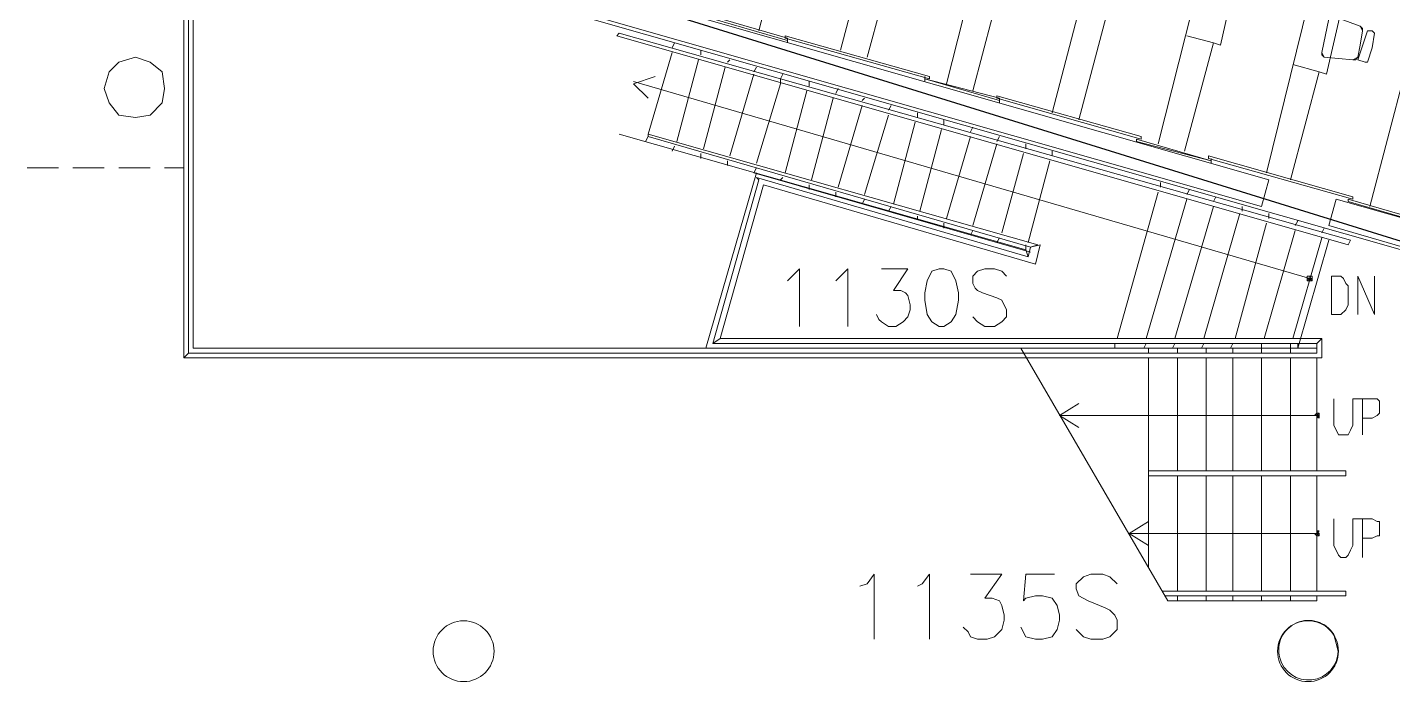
# Model space of a CAD drawing. Header units: metres. Extents: x 3 to 116, y 0 to 119.
# Drawn here: x 73.6 to 88.11, y 51.47 to 58.43 of the extents above; entities that cross this region are included whole.
import ezdxf

# ---------------------------------------------------------------- set-up
doc = ezdxf.new("R2010")
doc.units = ezdxf.units.M
doc.layers.add('PDF_Geometry', color=7, linetype='Continuous', transparency=0.8)

msp = doc.modelspace()

# ---------------------------------------------------------------- linework, layer by layer
msp.add_lwpolyline([(77.613, 69.902), (93.986, 69.928, -0.09903), (91.862, 55.013), (75.899, 59.976), (77.613, 69.902)], format="xyb")
at = {"layer": 'PDF_Geometry', "lineweight": 5}
for points in [[(87.104, 55.064), (87.104, 55.013), (75.361, 55.013), (75.361, 72.921), (75.31, 72.87), (75.31, 54.962), (75.259, 54.911), (75.259, 72.87), (75.31, 72.87)], [(89.636, 55.653), (90.583, 55.371), (90.685, 55.704), (90.123, 55.858), (87.513, 56.599), (87.436, 56.318), (89.636, 55.678), (89.636, 55.653), (76.103, 59.516), (76.206, 59.874), (76.231, 59.9), (75.899, 59.976), (76.589, 64.76), (77.255, 69.57), (77.562, 69.57), (77.562, 69.953), (91.632, 69.953), (91.632, 69.902), (91.632, 69.953), (92.63, 69.953), (92.63, 69.595), (77.613, 69.595), (77.613, 69.902), (91.632, 69.902)], [(82.243, 58.186), (82.729, 60.027), (83.113, 61.921), (83.42, 63.814), (83.65, 65.707), (83.778, 67.625), (83.855, 69.544)], [(85.006, 69.57), (84.955, 67.6), (84.801, 65.604), (84.571, 63.635), (84.264, 61.69), (83.855, 59.746), (83.369, 57.827)], [(86.183, 69.544), (86.132, 67.523), (85.978, 65.502), (85.748, 63.481), (85.415, 61.486), (85.006, 59.49), (84.494, 57.52)], [(87.36, 69.57), (87.308, 67.472), (87.155, 65.4), (86.899, 63.328), (86.567, 61.255), (86.132, 59.209), (85.62, 57.188)], [(88.536, 69.544), (88.46, 67.395), (88.306, 65.272), (88.076, 63.149), (87.718, 61.051), (87.283, 58.953), (86.771, 56.881)], [(89.713, 69.57), (89.636, 67.37), (89.483, 65.17), (89.227, 62.995), (88.869, 60.821), (88.434, 58.672), (87.871, 56.523)], [(84.187, 68.367), (84.06, 66.065), (83.804, 63.762), (83.42, 61.486), (82.908, 59.209), (82.832, 59.234), (82.525, 58.109)], [(86.541, 68.367), (86.388, 65.886), (86.106, 63.43), (85.697, 60.974), (85.16, 58.569), (85.083, 58.595), (84.776, 57.444)], [(87.334, 68.367), (87.718, 68.367), (87.564, 65.809), (87.283, 63.276), (86.848, 60.744), (86.285, 58.237), (86.208, 58.262)], [(88.895, 68.367), (88.741, 65.732), (88.434, 63.097), (87.999, 60.488), (87.411, 57.93), (87.334, 57.955), (87.027, 56.804)], [(81.373, 58.39), (81.68, 59.567), (81.783, 59.541), (81.68, 59.567), (81.425, 59.644)], [(83.65, 57.751), (83.957, 58.927), (83.676, 59.004)], [(87.692, 58.083), (87.718, 58.083), (87.743, 58.109), (87.692, 58.083), (87.385, 58.109), (87.36, 58.134), (87.36, 58.16), (87.36, 58.134), (87.385, 58.109), (87.36, 58.16), (87.436, 58.518), (87.462, 58.544), (87.488, 58.544), (87.462, 58.544), (87.436, 58.518), (87.488, 58.544), (87.769, 58.441), (87.795, 58.416), (87.795, 58.39), (87.795, 58.416), (87.769, 58.441), (87.795, 58.39), (87.769, 58.237), (87.743, 58.109)], [(87.846, 58.39), (87.897, 58.39), (87.846, 58.39), (87.743, 58.083), (87.82, 58.058), (87.846, 58.058), (87.897, 58.211), (87.922, 58.365), (87.897, 58.39)], [(80.452, 58.211), (80.478, 58.262)], [(81.68, 58.262), (81.68, 58.313)], [(85.927, 58.339), (86.208, 58.262), (85.901, 57.111)], [(80.452, 58.16), (80.197, 57.29)], [(80.504, 57.213), (80.734, 58.083)], [(80.759, 58.186), (80.759, 58.134)], [(81.041, 58.058), (81.066, 58.083)], [(81.015, 58.006), (80.785, 57.137)], [(81.066, 57.06), (81.322, 57.93)], [(81.348, 58.006), (81.322, 57.955)], [(81.348, 56.983), (81.604, 57.827), (81.604, 57.879), (81.629, 57.93)], [(87.053, 58.032), (87.334, 57.955)], [(80.273, 57.904), (80.043, 57.827), (80.197, 57.674)], [(80.043, 57.853), (87.232, 55.755), (87.257, 55.73), (87.232, 55.73), (87.232, 55.755), (87.232, 55.73), (87.206, 55.73), (87.232, 55.755), (87.206, 55.755), (87.232, 55.755), (87.232, 55.781), (87.232, 55.755), (87.257, 55.755), (87.257, 55.73), (87.206, 55.73), (87.206, 55.781), (87.257, 55.781), (87.257, 55.755), (87.257, 55.781)], [(81.911, 57.802), (81.911, 57.853)], [(83.139, 57.904), (83.139, 57.853)], [(81.655, 56.881), (81.885, 57.751)], [(82.166, 57.674), (81.936, 56.804)], [(82.218, 57.776), (82.192, 57.725)], [(82.473, 57.648), (82.499, 57.674)], [(85.441, 57.239), (83.906, 57.674), (83.906, 57.699), (85.441, 57.265), (85.441, 57.239), (85.441, 57.265)], [(83.932, 57.674), (83.932, 57.623)], [(82.218, 56.727), (82.473, 57.597)], [(82.755, 57.495), (82.499, 56.651)], [(82.78, 57.597), (82.755, 57.546)], [(83.062, 57.52), (83.062, 57.469)], [(82.806, 56.548), (83.036, 57.418)], [(83.343, 57.444), (83.343, 57.392)], [(83.65, 57.367), (83.625, 57.316)], [(79.89, 57.29), (84.213, 56.062), (84.239, 55.985), (81.348, 56.83), (81.373, 56.804), (80.887, 55.064), (80.964, 55.116), (81.425, 56.753), (84.315, 55.909), (84.367, 56.113), (84.264, 56.088), (84.239, 55.985)], [(80.197, 57.265), (80.171, 57.213)], [(83.318, 57.341), (83.087, 56.471)], [(83.369, 56.395), (83.625, 57.265)], [(83.932, 57.265), (83.906, 57.213)], [(85.39, 57.239), (85.39, 57.213)], [(80.478, 57.162), (80.452, 57.111)], [(80.759, 57.085), (80.759, 57.034)], [(83.906, 57.188), (83.65, 56.318)], [(83.957, 56.241), (84.187, 57.085)], [(84.213, 57.188), (84.213, 57.137)], [(84.494, 57.111), (84.494, 57.06)], [(87.692, 56.599), (86.157, 57.034), (86.157, 57.06), (87.692, 56.625), (87.692, 56.599), (87.692, 56.625)], [(73.929, 56.932), (73.596, 56.932)], [(74.415, 56.932), (74.082, 56.932)], [(74.901, 56.932), (74.568, 56.932)], [(75.055, 56.932), (75.259, 56.932)], [(81.041, 57.009), (81.041, 56.958)], [(84.264, 56.037), (81.322, 56.881), (81.348, 56.932)], [(84.239, 56.139), (84.469, 57.009)], [(86.183, 57.034), (86.183, 56.983)], [(80.811, 55.013), (81.348, 56.881)], [(81.629, 56.83), (81.604, 56.804)], [(85.646, 56.778), (85.646, 56.727)], [(81.911, 56.753), (81.911, 56.702)], [(82.192, 56.676), (82.192, 56.625)], [(85.185, 55.116), (85.62, 56.676)], [(85.953, 56.702), (85.927, 56.651)], [(86.234, 56.625), (86.208, 56.574)], [(82.499, 56.599), (82.473, 56.548)], [(82.78, 56.523), (82.755, 56.471)], [(85.927, 56.599), (85.492, 55.116)], [(85.799, 55.116), (86.208, 56.523)], [(86.515, 56.523), (86.515, 56.471)], [(87.641, 56.599), (87.641, 56.574)], [(83.062, 56.42), (83.062, 56.395)], [(83.343, 56.344), (83.343, 56.292)], [(86.49, 56.446), (86.106, 55.116)], [(86.439, 55.116), (86.771, 56.344)], [(86.797, 56.446), (86.797, 56.395)], [(87.104, 56.369), (87.078, 56.318)], [(83.65, 56.267), (83.625, 56.216)], [(83.932, 56.19), (83.906, 56.139)], [(87.078, 56.267), (86.746, 55.116)], [(87.053, 55.116), (87.36, 56.19)], [(84.213, 56.062), (84.213, 56.113)], [(87.308, 55.013), (87.053, 55.013), (87.104, 55.013), (87.436, 56.165)], [(87.667, 56.165), (87.641, 56.113)], [(81.68, 55.73), (81.808, 55.858), (81.808, 55.244)], [(82.192, 55.73), (82.32, 55.858), (82.32, 55.244)], [(82.678, 55.858), (82.959, 55.858), (82.806, 55.627), (82.883, 55.627), (82.934, 55.602), (82.959, 55.576), (82.985, 55.474), (82.985, 55.423), (82.959, 55.346), (82.908, 55.295), (82.832, 55.244), (82.755, 55.244), (82.678, 55.295), (82.652, 55.32), (82.627, 55.371)], [(83.215, 55.832), (83.292, 55.858), (83.215, 55.832), (83.164, 55.73), (83.139, 55.602), (83.139, 55.525), (83.164, 55.371), (83.215, 55.295), (83.292, 55.244), (83.343, 55.244), (83.42, 55.295), (83.471, 55.371), (83.497, 55.525), (83.497, 55.602), (83.471, 55.73), (83.42, 55.832), (83.343, 55.858), (83.292, 55.858)], [(83.957, 55.832), (84.008, 55.781), (83.957, 55.832), (83.88, 55.858), (83.778, 55.858), (83.701, 55.832), (83.65, 55.781), (83.65, 55.704), (83.676, 55.653), (83.701, 55.627), (83.753, 55.602), (83.906, 55.551), (83.957, 55.525), (84.008, 55.423), (84.008, 55.346), (83.957, 55.295), (83.88, 55.244), (83.778, 55.244), (83.701, 55.295), (83.65, 55.346)], [(87.743, 55.371), (87.743, 55.781), (87.922, 55.371), (87.922, 55.781)], [(87.36, 54.911), (75.259, 54.911), (75.31, 54.962), (87.308, 54.962), (87.308, 55.064)], [(80.887, 55.064), (87.308, 55.064), (87.36, 55.116), (80.964, 55.116)], [(85.16, 55.064), (85.16, 55.013)], [(85.467, 55.013), (85.492, 55.064)], [(85.799, 55.064), (85.774, 55.013)], [(86.106, 55.064), (86.081, 55.013)], [(86.388, 55.013), (86.413, 55.064)], [(86.72, 55.064), (86.72, 55.013), (86.72, 54.962)], [(87.027, 54.962), (87.027, 55.013), (87.027, 55.064)], [(87.36, 55.116), (87.36, 54.911), (87.308, 54.911), (87.308, 53.709)], [(84.162, 55.013), (85.722, 52.327), (87.308, 52.327), (87.308, 52.378)], [(85.518, 55.013), (85.518, 54.962)], [(85.518, 54.911), (85.518, 52.685)], [(85.825, 54.962), (85.825, 55.013)], [(85.825, 53.709), (85.825, 54.911)], [(86.132, 55.013), (86.132, 54.962)], [(86.132, 54.911), (86.132, 53.709)], [(86.413, 54.962), (86.413, 55.013)], [(86.413, 53.709), (86.413, 54.911)], [(86.72, 54.911), (86.72, 53.709)], [(87.027, 53.709), (87.027, 54.911)], [(87.488, 54.476), (87.488, 54.195), (87.539, 54.092), (87.641, 54.092), (87.667, 54.143), (87.692, 54.195), (87.692, 54.476), (87.795, 54.476), (87.795, 54.092)], [(87.795, 54.476), (87.948, 54.476), (87.974, 54.45), (87.974, 54.323), (87.948, 54.297), (87.897, 54.271), (87.795, 54.271)], [(84.776, 54.425), (84.571, 54.297), (84.776, 54.169)], [(87.334, 54.323), (87.334, 54.297), (87.334, 54.323), (87.308, 54.323), (87.283, 54.297), (87.308, 54.297), (87.308, 54.271), (87.334, 54.297), (87.308, 54.297), (87.334, 54.323), (87.308, 54.297), (87.308, 54.323), (87.308, 54.271), (87.308, 54.297), (87.334, 54.271), (87.334, 54.297), (87.308, 54.297), (84.571, 54.297)], [(85.518, 53.709), (87.615, 53.709), (87.615, 53.657), (85.518, 53.657)], [(85.825, 52.429), (85.825, 53.657)], [(86.132, 53.657), (86.132, 52.429)], [(86.413, 52.429), (86.413, 53.657)], [(86.72, 53.657), (86.72, 52.429)], [(87.027, 52.429), (87.027, 53.657)], [(87.308, 53.657), (87.308, 52.429)], [(87.615, 53.709), (87.615, 53.657)], [(85.518, 53.171), (85.313, 53.043), (85.518, 52.916)], [(87.488, 53.197), (87.488, 52.916), (87.539, 52.813), (87.564, 52.788), (87.615, 52.788), (87.641, 52.813), (87.667, 52.864), (87.692, 52.916), (87.692, 53.197), (87.795, 53.197), (87.795, 52.788)], [(87.795, 53.197), (87.897, 53.197), (87.948, 53.171), (87.974, 53.171), (87.974, 53.018), (87.948, 53.018), (87.897, 52.992), (87.795, 52.992)], [(87.334, 53.043), (87.308, 53.069), (87.308, 53.043), (87.283, 53.043), (87.308, 53.018), (87.334, 53.018), (87.334, 53.043), (87.308, 53.043), (87.334, 53.069), (87.308, 53.069), (87.308, 53.018), (87.308, 53.043), (87.334, 53.018), (87.308, 53.043), (85.313, 53.043)], [(82.525, 52.506), (82.448, 52.481), (82.525, 52.506), (82.601, 52.609), (82.601, 51.918)], [(83.062, 52.481), (83.113, 52.506), (83.19, 52.609), (83.19, 51.918)], [(83.625, 52.609), (83.957, 52.609), (83.778, 52.353), (83.855, 52.353), (83.932, 52.327), (83.957, 52.276), (83.983, 52.174), (83.983, 52.122), (83.957, 52.02), (83.88, 51.943), (83.804, 51.918), (83.701, 51.918), (83.625, 51.943), (83.599, 51.995), (83.548, 52.046)], [(84.162, 52.046), (84.213, 51.943), (84.315, 51.918), (84.392, 51.918), (84.494, 51.943), (84.546, 52.02), (84.571, 52.122), (84.571, 52.174), (84.546, 52.276), (84.494, 52.353), (84.392, 52.378), (84.315, 52.378), (84.213, 52.353), (84.187, 52.327), (84.213, 52.609), (84.52, 52.609)], [(85.185, 52.506), (85.108, 52.583), (85.032, 52.609), (84.904, 52.609), (84.827, 52.583), (84.75, 52.506), (84.75, 52.455), (84.776, 52.378), (84.878, 52.327), (85.057, 52.25), (85.108, 52.225), (85.16, 52.174), (85.185, 52.122), (85.185, 52.02), (85.108, 51.943), (85.032, 51.918), (84.904, 51.918), (84.827, 51.943), (84.75, 52.02)], [(85.671, 52.429), (87.615, 52.429), (87.615, 52.378), (85.697, 52.378)], [(87.615, 52.429), (87.615, 52.378)], [(85.825, 52.327), (85.825, 52.378)], [(86.132, 52.378), (86.132, 52.327)], [(86.413, 52.378), (86.413, 52.327)], [(86.72, 52.327), (86.72, 52.378)], [(87.027, 52.378), (87.027, 52.327)]]:
    msp.add_lwpolyline(points, dxfattribs=at)
for points in [[(76.155, 59.541), (86.72, 56.523), (86.797, 56.804), (76.231, 59.823)], [(80.887, 58.518), (81.68, 58.288), (81.68, 58.313), (80.887, 58.544)], [(79.864, 58.339), (87.641, 56.113), (87.667, 56.165), (79.89, 58.365)], [(81.655, 58.313), (83.19, 57.879), (83.19, 57.904), (81.655, 58.339)], [(75.055, 57.776), (75.029, 57.623), (74.901, 57.495), (74.748, 57.469), (74.568, 57.495), (74.466, 57.623), (74.415, 57.776), (74.466, 57.955), (74.568, 58.058), (74.748, 58.109), (74.901, 58.058), (75.029, 57.955)], [(83.139, 57.879), (83.932, 57.648), (83.932, 57.674)], [(80.197, 57.265), (80.197, 57.29), (84.341, 56.113), (84.264, 56.088)], [(85.39, 57.213), (86.183, 57.009), (85.39, 57.239)], [(87.641, 56.574), (88.434, 56.344), (88.434, 56.369), (87.641, 56.599)], [(87.385, 56.292), (87.36, 56.241)], [(87.462, 55.371), (87.564, 55.371), (87.615, 55.423), (87.641, 55.474), (87.641, 55.678), (87.615, 55.704), (87.59, 55.755), (87.564, 55.781), (87.462, 55.781)]]:
    msp.add_lwpolyline(points, close=True, dxfattribs=at)
msp.add_lwpolyline([(87.536, 51.79, -6.69483), (87.488, 51.969), (87.536, 51.79)], format="xyb", dxfattribs=at)
for centre in [(78.235, 51.79), (87.214, 51.79)]:
    msp.add_circle(centre, 0.324, dxfattribs=at)

doc.saveas('drawing.dxf')
